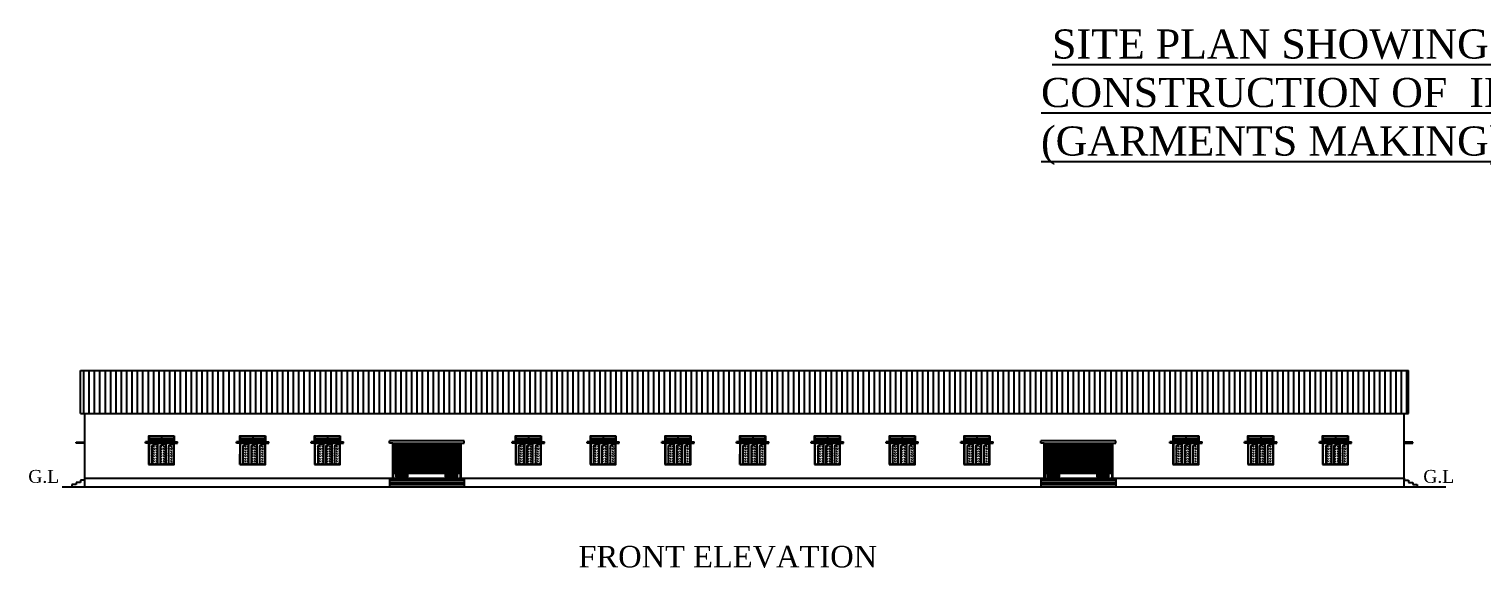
# Model space of a CAD drawing. Header units: metres. Extents: x 1422408 to 2282761, y 5574 to 80428.
# Drawn here: x 2282554.8 to 2282656.2, y 5654.4 to 5691.9 of the extents above; entities that cross this region are included whole.
import ezdxf

# ---------------------------------------------------------------- set-up
doc = ezdxf.new("R2010")
doc.units = ezdxf.units.M
doc.header["$LTSCALE"] = 3.5
doc.header["$MEASUREMENT"] = 0
doc.layers.get('0').update_dxf_attribs({"linetype": 'CONTINUOUS'})
doc.layers.add('HAT', color=15, linetype='CONTINUOUS')
doc.styles.add('ANAND', font='times.ttf')

msp = doc.modelspace()

# ---------------------------------------------------------------- hatches: boundary and pattern name
h = msp.add_hatch()
h.set_pattern_fill('GOST_GLASS', color=256, scale=0.02)
h.set_pattern_definition([(45, (2281329.21401, 7072.06739), (0.1697056275, 0), [0.1, -0.14]), (45, (2281329.25644, 7072.06739), (0.1697056275, 0), [0.04, -0.2]), (45, (2281329.21401, 7072.10981), (0.1697056275, 0), [0.04, -0.2])])
h.paths.add_polyline_path([(2282563.72412, 5663.05913), (2282563.35138, 5662.87757), (2282563.35138, 5661.6309), (2282563.72412, 5661.6309)])
h.paths.add_polyline_path([(2282564.3002, 5663.05913), (2282563.92746, 5662.87757), (2282563.92746, 5661.6309), (2282564.3002, 5661.6309)])
h.paths.add_polyline_path([(2282564.88951, 5663.05913), (2282564.51676, 5662.87757), (2282564.51676, 5661.6309), (2282564.88951, 5661.6309)])
h = msp.add_hatch()
h.set_pattern_fill('GOST_GLASS', color=256, scale=0.02)
h.set_pattern_definition([(45, (2281335.57063, 7072.06739), (0.1697056275, 0), [0.1, -0.14]), (45, (2281335.61305, 7072.06739), (0.1697056275, 0), [0.04, -0.2]), (45, (2281335.57063, 7072.10981), (0.1697056275, 0), [0.04, -0.2])])
h.paths.add_polyline_path([(2282570.08074, 5663.05913), (2282569.708, 5662.87757), (2282569.708, 5661.6309), (2282570.08074, 5661.6309)])
h.paths.add_polyline_path([(2282570.65681, 5663.05913), (2282570.28407, 5662.87757), (2282570.28407, 5661.6309), (2282570.65681, 5661.6309)])
h.paths.add_polyline_path([(2282571.24612, 5663.05913), (2282570.87338, 5662.87757), (2282570.87338, 5661.6309), (2282571.24612, 5661.6309)])
h = msp.add_hatch()
h.set_pattern_fill('GOST_GLASS', color=256, scale=0.02)
h.set_pattern_definition([(45, (2281340.78352, 7072.06739), (0.1697056275, 0), [0.1, -0.14]), (45, (2281340.82594, 7072.06739), (0.1697056275, 0), [0.04, -0.2]), (45, (2281340.78352, 7072.10981), (0.1697056275, 0), [0.04, -0.2])])
h.paths.add_polyline_path([(2282575.29363, 5663.05913), (2282574.92089, 5662.87757), (2282574.92089, 5661.6309), (2282575.29363, 5661.6309)])
h.paths.add_polyline_path([(2282575.86971, 5663.05913), (2282575.49697, 5662.87757), (2282575.49697, 5661.6309), (2282575.86971, 5661.6309)])
h.paths.add_polyline_path([(2282576.45901, 5663.05913), (2282576.08627, 5662.87757), (2282576.08627, 5661.6309), (2282576.45901, 5661.6309)])
h = msp.add_hatch()
h.set_pattern_fill('GOST_GLASS', color=256, scale=0.02)
h.set_pattern_definition([(45, (2281354.7963, 7072.06739), (0.1697056275, 0), [0.1, -0.14]), (45, (2281354.83873, 7072.06739), (0.1697056275, 0), [0.04, -0.2]), (45, (2281354.7963, 7072.10981), (0.1697056275, 0), [0.04, -0.2])])
h.paths.add_polyline_path([(2282589.30641, 5663.05913), (2282588.93367, 5662.87757), (2282588.93367, 5661.6309), (2282589.30641, 5661.6309)])
h.paths.add_polyline_path([(2282589.88249, 5663.05913), (2282589.50975, 5662.87757), (2282589.50975, 5661.6309), (2282589.88249, 5661.6309)])
h.paths.add_polyline_path([(2282590.4718, 5663.05913), (2282590.09905, 5662.87757), (2282590.09905, 5661.6309), (2282590.4718, 5661.6309)])
h = msp.add_hatch()
h.set_pattern_fill('GOST_GLASS', color=256, scale=0.02)
h.set_pattern_definition([(45, (2281360.00919, 7072.06739), (0.1697056275, 0), [0.1, -0.14]), (45, (2281360.05162, 7072.06739), (0.1697056275, 0), [0.04, -0.2]), (45, (2281360.00919, 7072.10981), (0.1697056275, 0), [0.04, -0.2])])
h.paths.add_polyline_path([(2282594.5193, 5663.05913), (2282594.14656, 5662.87757), (2282594.14656, 5661.6309), (2282594.5193, 5661.6309)])
h.paths.add_polyline_path([(2282595.09538, 5663.05913), (2282594.72264, 5662.87757), (2282594.72264, 5661.6309), (2282595.09538, 5661.6309)])
h.paths.add_polyline_path([(2282595.68469, 5663.05913), (2282595.31195, 5662.87757), (2282595.31195, 5661.6309), (2282595.68469, 5661.6309)])
h = msp.add_hatch()
h.set_pattern_fill('GOST_GLASS', color=256, scale=0.02)
h.set_pattern_definition([(45, (2281365.22208, 7072.06739), (0.1697056275, 0), [0.1, -0.14]), (45, (2281365.26451, 7072.06739), (0.1697056275, 0), [0.04, -0.2]), (45, (2281365.22208, 7072.10981), (0.1697056275, 0), [0.04, -0.2])])
h.paths.add_polyline_path([(2282599.73219, 5663.05913), (2282599.35945, 5662.87757), (2282599.35945, 5661.6309), (2282599.73219, 5661.6309)])
h.paths.add_polyline_path([(2282600.30827, 5663.05913), (2282599.93553, 5662.87757), (2282599.93553, 5661.6309), (2282600.30827, 5661.6309)])
h.paths.add_polyline_path([(2282600.89758, 5663.05913), (2282600.52484, 5662.87757), (2282600.52484, 5661.6309), (2282600.89758, 5661.6309)])
h = msp.add_hatch()
h.set_pattern_fill('GOST_GLASS', color=256, scale=0.02)
h.set_pattern_definition([(45, (2281370.43498, 7072.06739), (0.1697056275, 0), [0.1, -0.14]), (45, (2281370.4774, 7072.06739), (0.1697056275, 0), [0.04, -0.2]), (45, (2281370.43498, 7072.10981), (0.1697056275, 0), [0.04, -0.2])])
h.paths.add_polyline_path([(2282604.94509, 5663.05913), (2282604.57234, 5662.87757), (2282604.57234, 5661.6309), (2282604.94509, 5661.6309)])
h.paths.add_polyline_path([(2282605.52116, 5663.05913), (2282605.14842, 5662.87757), (2282605.14842, 5661.6309), (2282605.52116, 5661.6309)])
h.paths.add_polyline_path([(2282606.11047, 5663.05913), (2282605.73773, 5662.87757), (2282605.73773, 5661.6309), (2282606.11047, 5661.6309)])
h = msp.add_hatch()
h.set_pattern_fill('GOST_GLASS', color=256, scale=0.02)
h.set_pattern_definition([(45, (2281375.64787, 7072.06739), (0.1697056275, 0), [0.1, -0.14]), (45, (2281375.6903, 7072.06739), (0.1697056275, 0), [0.04, -0.2]), (45, (2281375.64787, 7072.10981), (0.1697056275, 0), [0.04, -0.2])])
h.paths.add_polyline_path([(2282610.15798, 5663.05913), (2282609.78524, 5662.87757), (2282609.78524, 5661.6309), (2282610.15798, 5661.6309)])
h.paths.add_polyline_path([(2282610.73406, 5663.05913), (2282610.36131, 5662.87757), (2282610.36131, 5661.6309), (2282610.73406, 5661.6309)])
h.paths.add_polyline_path([(2282611.32336, 5663.05913), (2282610.95062, 5662.87757), (2282610.95062, 5661.6309), (2282611.32336, 5661.6309)])
h = msp.add_hatch()
h.set_pattern_fill('GOST_GLASS', color=256, scale=0.02)
h.set_pattern_definition([(45, (2281380.86076, 7072.06739), (0.1697056275, 0), [0.1, -0.14]), (45, (2281380.90319, 7072.06739), (0.1697056275, 0), [0.04, -0.2]), (45, (2281380.86076, 7072.10981), (0.1697056275, 0), [0.04, -0.2])])
h.paths.add_polyline_path([(2282615.37087, 5663.05913), (2282614.99813, 5662.87757), (2282614.99813, 5661.6309), (2282615.37087, 5661.6309)])
h.paths.add_polyline_path([(2282615.94695, 5663.05913), (2282615.57421, 5662.87757), (2282615.57421, 5661.6309), (2282615.94695, 5661.6309)])
h.paths.add_polyline_path([(2282616.53626, 5663.05913), (2282616.16352, 5662.87757), (2282616.16352, 5661.6309), (2282616.53626, 5661.6309)])
h = msp.add_hatch()
h.set_pattern_fill('GOST_GLASS', color=256, scale=0.02)
h.set_pattern_definition([(45, (2281386.07365, 7072.06739), (0.1697056275, 0), [0.1, -0.14]), (45, (2281386.11608, 7072.06739), (0.1697056275, 0), [0.04, -0.2]), (45, (2281386.07365, 7072.10981), (0.1697056275, 0), [0.04, -0.2])])
h.paths.add_polyline_path([(2282620.58376, 5663.05913), (2282620.21102, 5662.87757), (2282620.21102, 5661.6309), (2282620.58376, 5661.6309)])
h.paths.add_polyline_path([(2282621.15984, 5663.05913), (2282620.7871, 5662.87757), (2282620.7871, 5661.6309), (2282621.15984, 5661.6309)])
h.paths.add_polyline_path([(2282621.74915, 5663.05913), (2282621.37641, 5662.87757), (2282621.37641, 5661.6309), (2282621.74915, 5661.6309)])
h = msp.add_hatch()
h.set_pattern_fill('GOST_GLASS', color=256, scale=0.02)
h.set_pattern_definition([(45, (2281400.64494, 7072.06739), (0.1697056275, 0), [0.1, -0.14]), (45, (2281400.68737, 7072.06739), (0.1697056275, 0), [0.04, -0.2]), (45, (2281400.64494, 7072.10981), (0.1697056275, 0), [0.04, -0.2])])
h.paths.add_polyline_path([(2282635.15505, 5663.05913), (2282634.78231, 5662.87757), (2282634.78231, 5661.6309), (2282635.15505, 5661.6309)])
h.paths.add_polyline_path([(2282635.73113, 5663.05913), (2282635.35839, 5662.87757), (2282635.35839, 5661.6309), (2282635.73113, 5661.6309)])
h.paths.add_polyline_path([(2282636.32044, 5663.05913), (2282635.9477, 5662.87757), (2282635.9477, 5661.6309), (2282636.32044, 5661.6309)])
h = msp.add_hatch()
h.set_pattern_fill('GOST_GLASS', color=256, scale=0.02)
h.set_pattern_definition([(45, (2281405.85783, 7072.06739), (0.1697056275, 0), [0.1, -0.14]), (45, (2281405.90026, 7072.06739), (0.1697056275, 0), [0.04, -0.2]), (45, (2281405.85783, 7072.10981), (0.1697056275, 0), [0.04, -0.2])])
h.paths.add_polyline_path([(2282640.36794, 5663.05913), (2282639.9952, 5662.87757), (2282639.9952, 5661.6309), (2282640.36794, 5661.6309)])
h.paths.add_polyline_path([(2282640.94402, 5663.05913), (2282640.57128, 5662.87757), (2282640.57128, 5661.6309), (2282640.94402, 5661.6309)])
h.paths.add_polyline_path([(2282641.53333, 5663.05913), (2282641.16059, 5662.87757), (2282641.16059, 5661.6309), (2282641.53333, 5661.6309)])
h = msp.add_hatch()
h.set_pattern_fill('GOST_GLASS', color=256, scale=0.02)
h.set_pattern_definition([(45, (2281411.07072, 7072.06739), (0.1697056275, 0), [0.1, -0.14]), (45, (2281411.11315, 7072.06739), (0.1697056275, 0), [0.04, -0.2]), (45, (2281411.07072, 7072.10981), (0.1697056275, 0), [0.04, -0.2])])
h.paths.add_polyline_path([(2282645.58083, 5663.05913), (2282645.20809, 5662.87757), (2282645.20809, 5661.6309), (2282645.58083, 5661.6309)])
h.paths.add_polyline_path([(2282646.15691, 5663.05913), (2282645.78417, 5662.87757), (2282645.78417, 5661.6309), (2282646.15691, 5661.6309)])
h.paths.add_polyline_path([(2282646.74622, 5663.05913), (2282646.37348, 5662.87757), (2282646.37348, 5661.6309), (2282646.74622, 5661.6309)])
at = {"layer": 'HAT', "ltscale": 400}
h = msp.add_hatch(dxfattribs=at)
h.set_pattern_fill('ANSI31', color=256, scale=3, angle=45)
h.set_pattern_definition([(90, (1214.61443, -7.575), (-0.375, 0), [])])
h.paths.add_polyline_path([(2282558.37449, 5668.15501), (2282558.37449, 5665.15501), (2282650.97449, 5665.15501), (2282650.97449, 5668.15501)])
h = msp.add_hatch(dxfattribs=at)
h.set_pattern_fill('ANSI31', color=256, angle=135)
h.set_pattern_definition([(180, (1214.61443, -7.57502), (0, -0.125), [])])
h.paths.add_polyline_path([(2282584.85729, 5660.99721), (2282584.85729, 5663.04501), (2282580.20729, 5663.04501), (2282580.20729, 5660.99721)])
h = msp.add_hatch(dxfattribs=at)
h.set_pattern_fill('ANSI31', color=256, angle=135)
h.set_pattern_definition([(180, (1260.04257, -7.57502), (0, -0.125), [])])
h.paths.add_polyline_path([(2282630.28542, 5660.99721), (2282630.28542, 5663.04501), (2282625.63542, 5663.04501), (2282625.63542, 5660.99721)])

# ---------------------------------------------------------------- linework, layer by layer
at = {"ltscale": 400}
for p, q in [((2282558.37449, 5665.15501), (2282558.37449, 5668.15501)), ((2282558.37449, 5668.15501), (2282650.97449, 5668.15501)), ((2282650.97449, 5665.15501), (2282650.97449, 5668.15501)), ((2282558.37449, 5665.15501), (2282650.97449, 5665.15501)), ((2282558.67449, 5660.05501), (2282558.67449, 5665.15501)), ((2282650.67449, 5660.05501), (2282650.67449, 5665.15501)), ((2282558.07449, 5663.17001), (2282558.67449, 5663.19501)), ((2282558.07449, 5663.09501), (2282558.07449, 5663.17001)), ((2282558.67449, 5663.09501), (2282558.07449, 5663.09501)), ((2282562.90727, 5663.09501), (2282562.90727, 5663.19501)), ((2282563.13727, 5663.19501), (2282562.90727, 5663.19501)), ((2282563.13727, 5663.09501), (2282562.90727, 5663.09501)), ((2282564.92539, 5663.19501), (2282565.15539, 5663.19501)), ((2282564.92539, 5663.09501), (2282565.15539, 5663.09501)), ((2282565.15539, 5663.09501), (2282565.15539, 5663.19501)), ((2282569.26389, 5663.09501), (2282569.26389, 5663.19501)), ((2282569.49389, 5663.19501), (2282569.26389, 5663.19501)), ((2282569.49389, 5663.09501), (2282569.26389, 5663.09501)), ((2282571.28201, 5663.19501), (2282571.51201, 5663.19501)), ((2282571.28201, 5663.09501), (2282571.51201, 5663.09501)), ((2282571.51201, 5663.09501), (2282571.51201, 5663.19501)), ((2282574.47678, 5663.09501), (2282574.47678, 5663.19501)), ((2282574.70678, 5663.19501), (2282574.47678, 5663.19501)), ((2282574.70678, 5663.09501), (2282574.47678, 5663.09501)), ((2282576.4949, 5663.19501), (2282576.7249, 5663.19501)), ((2282576.4949, 5663.09501), (2282576.7249, 5663.09501)), ((2282576.7249, 5663.09501), (2282576.7249, 5663.19501)), ((2282585.13729, 5663.24501), (2282579.92729, 5663.24501)), ((2282579.92729, 5663.09501), (2282579.92729, 5663.24501)), ((2282580.15729, 5663.09501), (2282579.92729, 5663.09501)), ((2282580.15729, 5660.65501), (2282580.15729, 5663.09501)), ((2282580.15729, 5663.09501), (2282584.90729, 5663.09501)), ((2282580.20729, 5660.65501), (2282580.20729, 5663.04501)), ((2282580.20729, 5663.04501), (2282584.85729, 5663.04501)), ((2282584.85729, 5663.04501), (2282584.85729, 5660.65501)), ((2282584.90729, 5663.09501), (2282584.90729, 5660.65501)), ((2282584.90729, 5663.09501), (2282585.13729, 5663.09501)), ((2282585.13729, 5663.09501), (2282585.13729, 5663.24501)), ((2282588.48956, 5663.09501), (2282588.48956, 5663.19501)), ((2282588.71956, 5663.19501), (2282588.48956, 5663.19501)), ((2282588.71956, 5663.09501), (2282588.48956, 5663.09501)), ((2282590.50768, 5663.19501), (2282590.73768, 5663.19501)), ((2282590.50768, 5663.09501), (2282590.73768, 5663.09501)), ((2282590.73768, 5663.09501), (2282590.73768, 5663.19501)), ((2282593.70245, 5663.09501), (2282593.70245, 5663.19501)), ((2282593.93245, 5663.19501), (2282593.70245, 5663.19501)), ((2282593.93245, 5663.09501), (2282593.70245, 5663.09501)), ((2282595.72057, 5663.19501), (2282595.95057, 5663.19501)), ((2282595.72057, 5663.09501), (2282595.95057, 5663.09501)), ((2282595.95057, 5663.09501), (2282595.95057, 5663.19501)), ((2282598.91535, 5663.09501), (2282598.91535, 5663.19501)), ((2282599.14535, 5663.19501), (2282598.91535, 5663.19501)), ((2282599.14535, 5663.09501), (2282598.91535, 5663.09501)), ((2282600.93346, 5663.19501), (2282601.16346, 5663.19501)), ((2282600.93346, 5663.09501), (2282601.16346, 5663.09501)), ((2282601.16346, 5663.09501), (2282601.16346, 5663.19501)), ((2282604.12824, 5663.09501), (2282604.12824, 5663.19501)), ((2282604.35824, 5663.19501), (2282604.12824, 5663.19501)), ((2282604.35824, 5663.09501), (2282604.12824, 5663.09501)), ((2282606.14636, 5663.19501), (2282606.37636, 5663.19501)), ((2282606.14636, 5663.09501), (2282606.37636, 5663.09501)), ((2282606.37636, 5663.09501), (2282606.37636, 5663.19501)), ((2282609.34113, 5663.09501), (2282609.34113, 5663.19501)), ((2282609.57113, 5663.19501), (2282609.34113, 5663.19501)), ((2282609.57113, 5663.09501), (2282609.34113, 5663.09501)), ((2282611.35925, 5663.19501), (2282611.58925, 5663.19501)), ((2282611.35925, 5663.09501), (2282611.58925, 5663.09501)), ((2282611.58925, 5663.09501), (2282611.58925, 5663.19501)), ((2282614.55402, 5663.09501), (2282614.55402, 5663.19501)), ((2282614.78402, 5663.19501), (2282614.55402, 5663.19501)), ((2282614.78402, 5663.09501), (2282614.55402, 5663.09501)), ((2282616.57214, 5663.19501), (2282616.80214, 5663.19501)), ((2282616.57214, 5663.09501), (2282616.80214, 5663.09501)), ((2282616.80214, 5663.09501), (2282616.80214, 5663.19501)), ((2282619.76692, 5663.09501), (2282619.76692, 5663.19501)), ((2282619.99692, 5663.19501), (2282619.76692, 5663.19501)), ((2282619.99692, 5663.09501), (2282619.76692, 5663.09501)), ((2282621.78503, 5663.19501), (2282622.01503, 5663.19501)), ((2282621.78503, 5663.09501), (2282622.01503, 5663.09501)), ((2282622.01503, 5663.09501), (2282622.01503, 5663.19501)), ((2282630.56542, 5663.24501), (2282625.35542, 5663.24501)), ((2282625.35542, 5663.09501), (2282625.35542, 5663.24501)), ((2282625.58542, 5663.09501), (2282625.35542, 5663.09501)), ((2282625.58542, 5660.65501), (2282625.58542, 5663.09501)), ((2282625.58542, 5663.09501), (2282630.33542, 5663.09501)), ((2282625.63542, 5660.65501), (2282625.63542, 5663.04501)), ((2282625.63542, 5663.04501), (2282630.28542, 5663.04501)), ((2282630.28542, 5663.04501), (2282630.28542, 5660.65501)), ((2282630.33542, 5663.09501), (2282630.33542, 5660.65501)), ((2282630.33542, 5663.09501), (2282630.56542, 5663.09501)), ((2282630.56542, 5663.09501), (2282630.56542, 5663.24501)), ((2282634.3382, 5663.09501), (2282634.3382, 5663.19501)), ((2282634.5682, 5663.19501), (2282634.3382, 5663.19501)), ((2282634.5682, 5663.09501), (2282634.3382, 5663.09501)), ((2282636.35632, 5663.19501), (2282636.58632, 5663.19501)), ((2282636.35632, 5663.09501), (2282636.58632, 5663.09501)), ((2282636.58632, 5663.09501), (2282636.58632, 5663.19501)), ((2282639.5511, 5663.09501), (2282639.5511, 5663.19501)), ((2282639.7811, 5663.19501), (2282639.5511, 5663.19501)), ((2282639.7811, 5663.09501), (2282639.5511, 5663.09501)), ((2282641.56921, 5663.19501), (2282641.79921, 5663.19501)), ((2282641.56921, 5663.09501), (2282641.79921, 5663.09501)), ((2282641.79921, 5663.09501), (2282641.79921, 5663.19501)), ((2282644.76399, 5663.09501), (2282644.76399, 5663.19501)), ((2282644.99399, 5663.19501), (2282644.76399, 5663.19501)), ((2282644.99399, 5663.09501), (2282644.76399, 5663.09501)), ((2282646.7821, 5663.19501), (2282647.0121, 5663.19501)), ((2282646.7821, 5663.09501), (2282647.0121, 5663.09501)), ((2282647.0121, 5663.09501), (2282647.0121, 5663.19501)), ((2282651.27449, 5663.17001), (2282650.67449, 5663.19501)), ((2282650.67449, 5663.09501), (2282651.27449, 5663.09501)), ((2282651.27449, 5663.09501), (2282651.27449, 5663.17001)), ((2282580.20729, 5660.99721), (2282584.85729, 5660.99721)), ((2282625.63542, 5660.99721), (2282630.28542, 5660.99721)), ((2282557.10771, 5660.05501), (2282653.57587, 5660.05501)), ((2282558.07449, 5660.20501), (2282557.77449, 5660.20501)), ((2282557.77449, 5660.20501), (2282557.77449, 5660.05501)), ((2282558.37449, 5660.35501), (2282558.07449, 5660.35501)), ((2282558.07449, 5660.35501), (2282558.07449, 5660.20501)), ((2282558.67449, 5660.50501), (2282558.37449, 5660.50501)), ((2282558.37449, 5660.50501), (2282558.37449, 5660.35501)), ((2282558.67449, 5660.65501), (2282650.67449, 5660.65501)), ((2282579.92729, 5660.65501), (2282579.92729, 5660.05501)), ((2282579.92729, 5660.65501), (2282585.13729, 5660.65501)), ((2282579.92729, 5660.50501), (2282585.13729, 5660.50501)), ((2282579.92729, 5660.35501), (2282585.13729, 5660.35501)), ((2282579.92729, 5660.20501), (2282585.13729, 5660.20501)), ((2282580.15729, 5660.65501), (2282580.15729, 5660.65501)), ((2282585.13729, 5660.65501), (2282585.13729, 5660.05501)), ((2282625.35542, 5660.65501), (2282625.35542, 5660.05501)), ((2282625.35542, 5660.65501), (2282630.56542, 5660.65501)), ((2282625.35542, 5660.50501), (2282630.56542, 5660.50501)), ((2282625.35542, 5660.35501), (2282630.56542, 5660.35501)), ((2282625.35542, 5660.20501), (2282630.56542, 5660.20501)), ((2282625.58542, 5660.65501), (2282625.58542, 5660.65501)), ((2282630.56542, 5660.65501), (2282630.56542, 5660.05501)), ((2282650.67449, 5660.65501), (2282650.67449, 5660.50501)), ((2282650.67449, 5660.50501), (2282650.97449, 5660.50501)), ((2282650.97449, 5660.50501), (2282650.97449, 5660.35501)), ((2282650.97449, 5660.35501), (2282651.27449, 5660.35501)), ((2282651.27449, 5660.35501), (2282651.27449, 5660.20501)), ((2282651.27449, 5660.20501), (2282651.57449, 5660.20501)), ((2282651.57449, 5660.20501), (2282651.57449, 5660.05501))]:
    msp.add_line(p, q, dxfattribs=at)
for p, q in [((2282563.12539, 5663.09501), (2282563.12333, 5661.59501)), ((2282563.12539, 5663.09501), (2282563.12333, 5661.59501)), ((2282563.13727, 5663.39501), (2282564.92539, 5663.39501)), ((2282564.88951, 5663.05913), (2282563.16127, 5663.05913)), ((2282563.16127, 5663.05913), (2282563.16127, 5661.6309)), ((2282563.72412, 5663.05913), (2282563.72412, 5661.6309)), ((2282563.75058, 5663.05913), (2282563.75058, 5661.6309)), ((2282564.03133, 5663.59501), (2282564.03133, 5663.19501)), ((2282564.3002, 5663.05913), (2282564.3002, 5661.6309)), ((2282564.32666, 5663.05913), (2282564.32666, 5661.6309)), ((2282564.88951, 5661.6309), (2282564.88951, 5663.05913)), ((2282569.48201, 5663.09501), (2282569.47995, 5661.59501)), ((2282569.48201, 5663.09501), (2282569.47995, 5661.59501)), ((2282569.49389, 5663.39501), (2282571.28201, 5663.39501)), ((2282571.24612, 5663.05913), (2282569.51789, 5663.05913)), ((2282569.51789, 5663.05913), (2282569.51789, 5661.6309)), ((2282570.08074, 5663.05913), (2282570.08074, 5661.6309)), ((2282570.1072, 5663.05913), (2282570.1072, 5661.6309)), ((2282570.38795, 5663.59501), (2282570.38795, 5663.19501)), ((2282570.65681, 5663.05913), (2282570.65681, 5661.6309)), ((2282570.68328, 5663.05913), (2282570.68328, 5661.6309)), ((2282571.24612, 5661.6309), (2282571.24612, 5663.05913)), ((2282574.6949, 5663.09501), (2282574.69284, 5661.59501)), ((2282574.6949, 5663.09501), (2282574.69284, 5661.59501)), ((2282574.70678, 5663.39501), (2282576.4949, 5663.39501)), ((2282576.45901, 5663.05913), (2282574.73078, 5663.05913)), ((2282574.73078, 5663.05913), (2282574.73078, 5661.6309)), ((2282575.29363, 5663.05913), (2282575.29363, 5661.6309)), ((2282575.32009, 5663.05913), (2282575.32009, 5661.6309)), ((2282575.60084, 5663.59501), (2282575.60084, 5663.19501)), ((2282575.86971, 5663.05913), (2282575.86971, 5661.6309)), ((2282575.89617, 5663.05913), (2282575.89617, 5661.6309)), ((2282576.45901, 5661.6309), (2282576.45901, 5663.05913)), ((2282588.70768, 5663.09501), (2282588.70562, 5661.59501)), ((2282588.70768, 5663.09501), (2282588.70562, 5661.59501)), ((2282588.71956, 5663.39501), (2282590.50768, 5663.39501)), ((2282590.4718, 5663.05913), (2282588.74356, 5663.05913)), ((2282588.74356, 5663.05913), (2282588.74356, 5661.6309)), ((2282589.30641, 5663.05913), (2282589.30641, 5661.6309)), ((2282589.33287, 5663.05913), (2282589.33287, 5661.6309)), ((2282589.61362, 5663.59501), (2282589.61362, 5663.19501)), ((2282589.88249, 5663.05913), (2282589.88249, 5661.6309)), ((2282589.90895, 5663.05913), (2282589.90895, 5661.6309)), ((2282590.4718, 5661.6309), (2282590.4718, 5663.05913)), ((2282593.92057, 5663.09501), (2282593.91851, 5661.59501)), ((2282593.92057, 5663.09501), (2282593.91851, 5661.59501)), ((2282593.93245, 5663.39501), (2282595.72057, 5663.39501)), ((2282595.68469, 5663.05913), (2282593.95645, 5663.05913)), ((2282593.95645, 5663.05913), (2282593.95645, 5661.6309)), ((2282594.5193, 5663.05913), (2282594.5193, 5661.6309)), ((2282594.54576, 5663.05913), (2282594.54576, 5661.6309)), ((2282594.82651, 5663.59501), (2282594.82651, 5663.19501)), ((2282595.09538, 5663.05913), (2282595.09538, 5661.6309)), ((2282595.12184, 5663.05913), (2282595.12184, 5661.6309)), ((2282595.68469, 5661.6309), (2282595.68469, 5663.05913)), ((2282599.13346, 5663.09501), (2282599.1314, 5661.59501)), ((2282599.13346, 5663.09501), (2282599.1314, 5661.59501)), ((2282599.14535, 5663.39501), (2282600.93346, 5663.39501)), ((2282600.89758, 5663.05913), (2282599.16935, 5663.05913)), ((2282599.16935, 5663.05913), (2282599.16935, 5661.6309)), ((2282599.73219, 5663.05913), (2282599.73219, 5661.6309)), ((2282599.75866, 5663.05913), (2282599.75866, 5661.6309)), ((2282600.03941, 5663.59501), (2282600.03941, 5663.19501)), ((2282600.30827, 5663.05913), (2282600.30827, 5661.6309)), ((2282600.33473, 5663.05913), (2282600.33473, 5661.6309)), ((2282600.89758, 5661.6309), (2282600.89758, 5663.05913)), ((2282604.34636, 5663.09501), (2282604.3443, 5661.59501)), ((2282604.34636, 5663.09501), (2282604.3443, 5661.59501)), ((2282604.35824, 5663.39501), (2282606.14636, 5663.39501)), ((2282606.11047, 5663.05913), (2282604.38224, 5663.05913)), ((2282604.38224, 5663.05913), (2282604.38224, 5661.6309)), ((2282604.94509, 5663.05913), (2282604.94509, 5661.6309)), ((2282604.97155, 5663.05913), (2282604.97155, 5661.6309)), ((2282605.2523, 5663.59501), (2282605.2523, 5663.19501)), ((2282605.52116, 5663.05913), (2282605.52116, 5661.6309)), ((2282605.54763, 5663.05913), (2282605.54763, 5661.6309)), ((2282606.11047, 5661.6309), (2282606.11047, 5663.05913)), ((2282609.55925, 5663.09501), (2282609.55719, 5661.59501)), ((2282609.55925, 5663.09501), (2282609.55719, 5661.59501)), ((2282609.57113, 5663.39501), (2282611.35925, 5663.39501)), ((2282611.32336, 5663.05913), (2282609.59513, 5663.05913)), ((2282609.59513, 5663.05913), (2282609.59513, 5661.6309)), ((2282610.15798, 5663.05913), (2282610.15798, 5661.6309)), ((2282610.18444, 5663.05913), (2282610.18444, 5661.6309)), ((2282610.46519, 5663.59501), (2282610.46519, 5663.19501)), ((2282610.73406, 5663.05913), (2282610.73406, 5661.6309)), ((2282610.76052, 5663.05913), (2282610.76052, 5661.6309)), ((2282611.32336, 5661.6309), (2282611.32336, 5663.05913)), ((2282614.77214, 5663.09501), (2282614.77008, 5661.59501)), ((2282614.77214, 5663.09501), (2282614.77008, 5661.59501)), ((2282614.78402, 5663.39501), (2282616.57214, 5663.39501)), ((2282616.53626, 5663.05913), (2282614.80802, 5663.05913)), ((2282614.80802, 5663.05913), (2282614.80802, 5661.6309)), ((2282615.37087, 5663.05913), (2282615.37087, 5661.6309)), ((2282615.39733, 5663.05913), (2282615.39733, 5661.6309)), ((2282615.67808, 5663.59501), (2282615.67808, 5663.19501)), ((2282615.94695, 5663.05913), (2282615.94695, 5661.6309)), ((2282615.97341, 5663.05913), (2282615.97341, 5661.6309)), ((2282616.53626, 5661.6309), (2282616.53626, 5663.05913)), ((2282619.98503, 5663.09501), (2282619.98297, 5661.59501)), ((2282619.98503, 5663.09501), (2282619.98297, 5661.59501)), ((2282619.99692, 5663.39501), (2282621.78503, 5663.39501)), ((2282621.74915, 5663.05913), (2282620.02092, 5663.05913)), ((2282620.02092, 5663.05913), (2282620.02092, 5661.6309)), ((2282620.58376, 5663.05913), (2282620.58376, 5661.6309)), ((2282620.61022, 5663.05913), (2282620.61022, 5661.6309)), ((2282620.89097, 5663.59501), (2282620.89097, 5663.19501)), ((2282621.15984, 5663.05913), (2282621.15984, 5661.6309)), ((2282621.1863, 5663.05913), (2282621.1863, 5661.6309)), ((2282621.74915, 5661.6309), (2282621.74915, 5663.05913)), ((2282634.55632, 5663.09501), (2282634.55426, 5661.59501)), ((2282634.55632, 5663.09501), (2282634.55426, 5661.59501)), ((2282634.5682, 5663.39501), (2282636.35632, 5663.39501)), ((2282636.32044, 5663.05913), (2282634.5922, 5663.05913)), ((2282634.5922, 5663.05913), (2282634.5922, 5661.6309)), ((2282635.15505, 5663.05913), (2282635.15505, 5661.6309)), ((2282635.18151, 5663.05913), (2282635.18151, 5661.6309)), ((2282635.46226, 5663.59501), (2282635.46226, 5663.19501)), ((2282635.73113, 5663.05913), (2282635.73113, 5661.6309)), ((2282635.75759, 5663.05913), (2282635.75759, 5661.6309)), ((2282636.32044, 5661.6309), (2282636.32044, 5663.05913)), ((2282639.76921, 5663.09501), (2282639.76715, 5661.59501)), ((2282639.76921, 5663.09501), (2282639.76715, 5661.59501)), ((2282639.7811, 5663.39501), (2282641.56921, 5663.39501)), ((2282641.53333, 5663.05913), (2282639.8051, 5663.05913)), ((2282639.8051, 5663.05913), (2282639.8051, 5661.6309)), ((2282640.36794, 5663.05913), (2282640.36794, 5661.6309)), ((2282640.3944, 5663.05913), (2282640.3944, 5661.6309)), ((2282640.67515, 5663.59501), (2282640.67515, 5663.19501)), ((2282640.94402, 5663.05913), (2282640.94402, 5661.6309)), ((2282640.97048, 5663.05913), (2282640.97048, 5661.6309)), ((2282641.53333, 5661.6309), (2282641.53333, 5663.05913)), ((2282644.9821, 5663.09501), (2282644.98004, 5661.59501)), ((2282644.9821, 5663.09501), (2282644.98004, 5661.59501)), ((2282644.99399, 5663.39501), (2282646.7821, 5663.39501)), ((2282646.74622, 5663.05913), (2282645.01799, 5663.05913)), ((2282645.01799, 5663.05913), (2282645.01799, 5661.6309)), ((2282645.58083, 5663.05913), (2282645.58083, 5661.6309)), ((2282645.6073, 5663.05913), (2282645.6073, 5661.6309)), ((2282645.88805, 5663.59501), (2282645.88805, 5663.19501)), ((2282646.15691, 5663.05913), (2282646.15691, 5661.6309)), ((2282646.18337, 5663.05913), (2282646.18337, 5661.6309)), ((2282646.74622, 5661.6309), (2282646.74622, 5663.05913)), ((2282563.16127, 5661.6309), (2282564.88951, 5661.6309)), ((2282569.51789, 5661.6309), (2282571.24612, 5661.6309)), ((2282574.73078, 5661.6309), (2282576.45901, 5661.6309)), ((2282588.74356, 5661.6309), (2282590.4718, 5661.6309)), ((2282593.95645, 5661.6309), (2282595.68469, 5661.6309)), ((2282599.16935, 5661.6309), (2282600.89758, 5661.6309)), ((2282604.38224, 5661.6309), (2282606.11047, 5661.6309)), ((2282609.59513, 5661.6309), (2282611.32336, 5661.6309)), ((2282614.80802, 5661.6309), (2282616.53626, 5661.6309)), ((2282620.02092, 5661.6309), (2282621.74915, 5661.6309)), ((2282634.5922, 5661.6309), (2282636.32044, 5661.6309)), ((2282639.8051, 5661.6309), (2282641.53333, 5661.6309)), ((2282645.01799, 5661.6309), (2282646.74622, 5661.6309))]:
    msp.add_line(p, q)
for points in [[(2282563.12539, 5661.59501), (2282564.92539, 5661.59501), (2282564.92539, 5663.09501), (2282563.12539, 5663.09501)], [(2282564.92539, 5663.59501), (2282564.92539, 5663.19501), (2282563.13727, 5663.19501), (2282563.13727, 5663.59501)], [(2282563.14804, 5661.61767), (2282564.90274, 5661.61767), (2282564.90274, 5663.07236), (2282563.14804, 5663.07236)], [(2282564.88008, 5663.54971), (2282564.88008, 5663.24032), (2282563.18258, 5663.24032), (2282563.18258, 5663.54971)], [(2282569.48201, 5661.59501), (2282571.28201, 5661.59501), (2282571.28201, 5663.09501), (2282569.48201, 5663.09501)], [(2282571.28201, 5663.59501), (2282571.28201, 5663.19501), (2282569.49389, 5663.19501), (2282569.49389, 5663.59501)], [(2282569.50466, 5661.61767), (2282571.25935, 5661.61767), (2282571.25935, 5663.07236), (2282569.50466, 5663.07236)], [(2282571.2367, 5663.54971), (2282571.2367, 5663.24032), (2282569.53919, 5663.24032), (2282569.53919, 5663.54971)], [(2282574.6949, 5661.59501), (2282576.4949, 5661.59501), (2282576.4949, 5663.09501), (2282574.6949, 5663.09501)], [(2282576.4949, 5663.59501), (2282576.4949, 5663.19501), (2282574.70678, 5663.19501), (2282574.70678, 5663.59501)], [(2282574.71755, 5661.61767), (2282576.47225, 5661.61767), (2282576.47225, 5663.07236), (2282574.71755, 5663.07236)], [(2282576.44959, 5663.54971), (2282576.44959, 5663.24032), (2282574.75209, 5663.24032), (2282574.75209, 5663.54971)], [(2282588.70768, 5661.59501), (2282590.50768, 5661.59501), (2282590.50768, 5663.09501), (2282588.70768, 5663.09501)], [(2282590.50768, 5663.59501), (2282590.50768, 5663.19501), (2282588.71956, 5663.19501), (2282588.71956, 5663.59501)], [(2282588.73033, 5661.61767), (2282590.48503, 5661.61767), (2282590.48503, 5663.07236), (2282588.73033, 5663.07236)], [(2282590.46237, 5663.54971), (2282590.46237, 5663.24032), (2282588.76487, 5663.24032), (2282588.76487, 5663.54971)], [(2282593.92057, 5661.59501), (2282595.72057, 5661.59501), (2282595.72057, 5663.09501), (2282593.92057, 5663.09501)], [(2282595.72057, 5663.59501), (2282595.72057, 5663.19501), (2282593.93245, 5663.19501), (2282593.93245, 5663.59501)], [(2282593.94322, 5661.61767), (2282595.69792, 5661.61767), (2282595.69792, 5663.07236), (2282593.94322, 5663.07236)], [(2282595.67527, 5663.54971), (2282595.67527, 5663.24032), (2282593.97776, 5663.24032), (2282593.97776, 5663.54971)], [(2282599.13346, 5661.59501), (2282600.93346, 5661.59501), (2282600.93346, 5663.09501), (2282599.13346, 5663.09501)], [(2282600.93346, 5663.59501), (2282600.93346, 5663.19501), (2282599.14535, 5663.19501), (2282599.14535, 5663.59501)], [(2282599.15612, 5661.61767), (2282600.91081, 5661.61767), (2282600.91081, 5663.07236), (2282599.15612, 5663.07236)], [(2282600.88816, 5663.54971), (2282600.88816, 5663.24032), (2282599.19065, 5663.24032), (2282599.19065, 5663.54971)], [(2282604.34636, 5661.59501), (2282606.14636, 5661.59501), (2282606.14636, 5663.09501), (2282604.34636, 5663.09501)], [(2282606.14636, 5663.59501), (2282606.14636, 5663.19501), (2282604.35824, 5663.19501), (2282604.35824, 5663.59501)], [(2282604.36901, 5661.61767), (2282606.1237, 5661.61767), (2282606.1237, 5663.07236), (2282604.36901, 5663.07236)], [(2282606.10105, 5663.54971), (2282606.10105, 5663.24032), (2282604.40354, 5663.24032), (2282604.40354, 5663.54971)], [(2282609.55925, 5661.59501), (2282611.35925, 5661.59501), (2282611.35925, 5663.09501), (2282609.55925, 5663.09501)], [(2282611.35925, 5663.59501), (2282611.35925, 5663.19501), (2282609.57113, 5663.19501), (2282609.57113, 5663.59501)], [(2282609.5819, 5661.61767), (2282611.3366, 5661.61767), (2282611.3366, 5663.07236), (2282609.5819, 5663.07236)], [(2282611.31394, 5663.54971), (2282611.31394, 5663.24032), (2282609.61644, 5663.24032), (2282609.61644, 5663.54971)], [(2282614.77214, 5661.59501), (2282616.57214, 5661.59501), (2282616.57214, 5663.09501), (2282614.77214, 5663.09501)], [(2282616.57214, 5663.59501), (2282616.57214, 5663.19501), (2282614.78402, 5663.19501), (2282614.78402, 5663.59501)], [(2282614.79479, 5661.61767), (2282616.54949, 5661.61767), (2282616.54949, 5663.07236), (2282614.79479, 5663.07236)], [(2282616.52683, 5663.54971), (2282616.52683, 5663.24032), (2282614.82933, 5663.24032), (2282614.82933, 5663.54971)], [(2282619.98503, 5661.59501), (2282621.78503, 5661.59501), (2282621.78503, 5663.09501), (2282619.98503, 5663.09501)], [(2282621.78503, 5663.59501), (2282621.78503, 5663.19501), (2282619.99692, 5663.19501), (2282619.99692, 5663.59501)], [(2282620.00768, 5661.61767), (2282621.76238, 5661.61767), (2282621.76238, 5663.07236), (2282620.00768, 5663.07236)], [(2282621.73973, 5663.54971), (2282621.73973, 5663.24032), (2282620.04222, 5663.24032), (2282620.04222, 5663.54971)], [(2282634.55632, 5661.59501), (2282636.35632, 5661.59501), (2282636.35632, 5663.09501), (2282634.55632, 5663.09501)], [(2282636.35632, 5663.59501), (2282636.35632, 5663.19501), (2282634.5682, 5663.19501), (2282634.5682, 5663.59501)], [(2282634.57897, 5661.61767), (2282636.33367, 5661.61767), (2282636.33367, 5663.07236), (2282634.57897, 5663.07236)], [(2282636.31102, 5663.54971), (2282636.31102, 5663.24032), (2282634.61351, 5663.24032), (2282634.61351, 5663.54971)], [(2282639.76921, 5661.59501), (2282641.56921, 5661.59501), (2282641.56921, 5663.09501), (2282639.76921, 5663.09501)], [(2282641.56921, 5663.59501), (2282641.56921, 5663.19501), (2282639.7811, 5663.19501), (2282639.7811, 5663.59501)], [(2282639.79186, 5661.61767), (2282641.54656, 5661.61767), (2282641.54656, 5663.07236), (2282639.79186, 5663.07236)], [(2282641.52391, 5663.54971), (2282641.52391, 5663.24032), (2282639.8264, 5663.24032), (2282639.8264, 5663.54971)], [(2282644.9821, 5661.59501), (2282646.7821, 5661.59501), (2282646.7821, 5663.09501), (2282644.9821, 5663.09501)], [(2282646.7821, 5663.59501), (2282646.7821, 5663.19501), (2282644.99399, 5663.19501), (2282644.99399, 5663.59501)], [(2282645.00476, 5661.61767), (2282646.75945, 5661.61767), (2282646.75945, 5663.07236), (2282645.00476, 5663.07236)], [(2282646.7368, 5663.54971), (2282646.7368, 5663.24032), (2282645.03929, 5663.24032), (2282645.03929, 5663.54971)]]:
    msp.add_lwpolyline(points, close=True)
for points in [[(2282563.72412, 5663.05913), (2282563.35138, 5662.87757), (2282563.35138, 5661.6309)], [(2282564.3002, 5663.05913), (2282563.92746, 5662.87757), (2282563.92746, 5661.6309)], [(2282564.88951, 5663.05913), (2282564.51676, 5662.87757), (2282564.51676, 5661.6309)], [(2282570.08074, 5663.05913), (2282569.708, 5662.87757), (2282569.708, 5661.6309)], [(2282570.65681, 5663.05913), (2282570.28407, 5662.87757), (2282570.28407, 5661.6309)], [(2282571.24612, 5663.05913), (2282570.87338, 5662.87757), (2282570.87338, 5661.6309)], [(2282575.29363, 5663.05913), (2282574.92089, 5662.87757), (2282574.92089, 5661.6309)], [(2282575.86971, 5663.05913), (2282575.49697, 5662.87757), (2282575.49697, 5661.6309)], [(2282576.45901, 5663.05913), (2282576.08627, 5662.87757), (2282576.08627, 5661.6309)], [(2282589.30641, 5663.05913), (2282588.93367, 5662.87757), (2282588.93367, 5661.6309)], [(2282589.88249, 5663.05913), (2282589.50975, 5662.87757), (2282589.50975, 5661.6309)], [(2282590.4718, 5663.05913), (2282590.09905, 5662.87757), (2282590.09905, 5661.6309)], [(2282594.5193, 5663.05913), (2282594.14656, 5662.87757), (2282594.14656, 5661.6309)], [(2282595.09538, 5663.05913), (2282594.72264, 5662.87757), (2282594.72264, 5661.6309)], [(2282595.68469, 5663.05913), (2282595.31195, 5662.87757), (2282595.31195, 5661.6309)], [(2282599.73219, 5663.05913), (2282599.35945, 5662.87757), (2282599.35945, 5661.6309)], [(2282600.30827, 5663.05913), (2282599.93553, 5662.87757), (2282599.93553, 5661.6309)], [(2282600.89758, 5663.05913), (2282600.52484, 5662.87757), (2282600.52484, 5661.6309)], [(2282604.94509, 5663.05913), (2282604.57234, 5662.87757), (2282604.57234, 5661.6309)], [(2282605.52116, 5663.05913), (2282605.14842, 5662.87757), (2282605.14842, 5661.6309)], [(2282606.11047, 5663.05913), (2282605.73773, 5662.87757), (2282605.73773, 5661.6309)], [(2282610.15798, 5663.05913), (2282609.78524, 5662.87757), (2282609.78524, 5661.6309)], [(2282610.73406, 5663.05913), (2282610.36131, 5662.87757), (2282610.36131, 5661.6309)], [(2282611.32336, 5663.05913), (2282610.95062, 5662.87757), (2282610.95062, 5661.6309)], [(2282615.37087, 5663.05913), (2282614.99813, 5662.87757), (2282614.99813, 5661.6309)], [(2282615.94695, 5663.05913), (2282615.57421, 5662.87757), (2282615.57421, 5661.6309)], [(2282616.53626, 5663.05913), (2282616.16352, 5662.87757), (2282616.16352, 5661.6309)], [(2282620.58376, 5663.05913), (2282620.21102, 5662.87757), (2282620.21102, 5661.6309)], [(2282621.15984, 5663.05913), (2282620.7871, 5662.87757), (2282620.7871, 5661.6309)], [(2282621.74915, 5663.05913), (2282621.37641, 5662.87757), (2282621.37641, 5661.6309)], [(2282635.15505, 5663.05913), (2282634.78231, 5662.87757), (2282634.78231, 5661.6309)], [(2282635.73113, 5663.05913), (2282635.35839, 5662.87757), (2282635.35839, 5661.6309)], [(2282636.32044, 5663.05913), (2282635.9477, 5662.87757), (2282635.9477, 5661.6309)], [(2282640.36794, 5663.05913), (2282639.9952, 5662.87757), (2282639.9952, 5661.6309)], [(2282640.94402, 5663.05913), (2282640.57128, 5662.87757), (2282640.57128, 5661.6309)], [(2282641.53333, 5663.05913), (2282641.16059, 5662.87757), (2282641.16059, 5661.6309)], [(2282645.58083, 5663.05913), (2282645.20809, 5662.87757), (2282645.20809, 5661.6309)], [(2282646.15691, 5663.05913), (2282645.78417, 5662.87757), (2282645.78417, 5661.6309)], [(2282646.74622, 5663.05913), (2282646.37348, 5662.87757), (2282646.37348, 5661.6309)]]:
    msp.add_lwpolyline(points)
for points in [[(2282580.39234, 5660.9021), (2282581.18843, 5660.9021), (2282581.18843, 5660.74167), (2282580.39234, 5660.74167)], [(2282583.8432, 5660.9021), (2282584.6393, 5660.9021), (2282584.6393, 5660.74167), (2282583.8432, 5660.74167)], [(2282625.82047, 5660.9021), (2282626.61657, 5660.9021), (2282626.61657, 5660.74167), (2282625.82047, 5660.74167)], [(2282629.27134, 5660.9021), (2282630.06743, 5660.9021), (2282630.06743, 5660.74167), (2282629.27134, 5660.74167)]]:
    msp.add_lwpolyline(points, close=True, dxfattribs=at)
for p in [(2282563.73735, 5663.05913), (2282564.31343, 5663.05913), (2282570.09397, 5663.05913), (2282570.67004, 5663.05913), (2282575.30686, 5663.05913), (2282575.88294, 5663.05913), (2282589.31964, 5663.05913), (2282589.89572, 5663.05913), (2282594.53253, 5663.05913), (2282595.10861, 5663.05913), (2282599.74542, 5663.05913), (2282600.3215, 5663.05913), (2282604.95832, 5663.05913), (2282605.53439, 5663.05913), (2282610.17121, 5663.05913), (2282610.74729, 5663.05913), (2282615.3841, 5663.05913), (2282615.96018, 5663.05913), (2282620.59699, 5663.05913), (2282621.17307, 5663.05913), (2282635.16828, 5663.05913), (2282635.74436, 5663.05913), (2282640.38117, 5663.05913), (2282640.95725, 5663.05913), (2282645.59407, 5663.05913), (2282646.17014, 5663.05913)]:
    msp.add_point(p)

# ---------------------------------------------------------------- texts
at = {"style": 'ANAND'}
for p in [(2282554.7413, 5660.3259), (2282652.01254, 5660.3259)]:
    msp.add_text('G.L', height=0.9, dxfattribs=at).set_placement(p)
at = {"lineweight": -2, "style": 'ANAND'}
msp.add_text('FRONT ELEVATION', height=1.5, dxfattribs=at).set_placement((2282593.10205, 5654.43612))
at = {"insert": (2282625.35813, 5691.91832), "char_height": 2.0278365, "attachment_point": 1, "style": 'ANAND'}
msp.add_mtext_dynamic_manual_height_columns('{\\L SITE PLAN SHOWING THE PROPOSED CONSTRUCTION OF  INDUSTRIAL  BUILDING (GARMENTS MAKING)  }', width=72.2094787, gutter_width=2.14849, heights=[0], dxfattribs=at)

doc.saveas('drawing.dxf')
